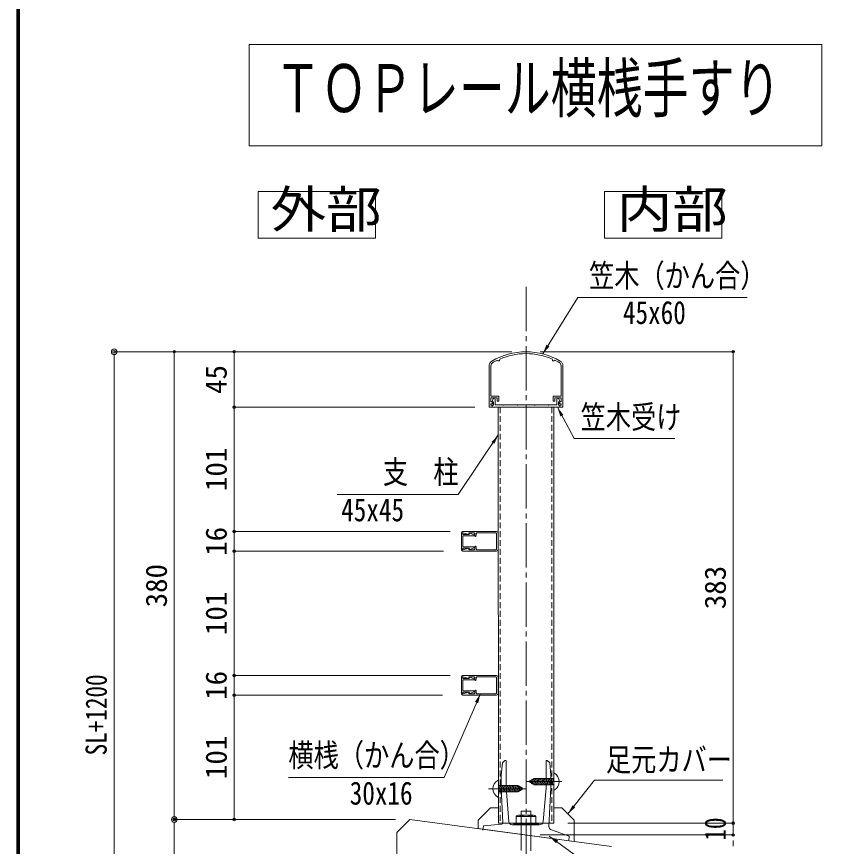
# Model space of a CAD drawing. Units: millimetres at full size. Extents: x -1603 to 1599, y -1129 to 1133.
# Drawn here: x -1603 to -926, y -614 to 60 of the extents above; entities that cross this region are included whole.
import ezdxf
from ezdxf.enums import TextEntityAlignment as Align

# ---------------------------------------------------------------- set-up
doc = ezdxf.new("R2010")
doc.units = ezdxf.units.MM
doc.header["$LTSCALE"] = 4
doc.header["$PDMODE"] = 32
doc.header["$PDSIZE"] = 2
doc.linetypes.add('CHAIN2', pattern=[12, 9, -1, 1, -1])
doc.linetypes.add('DASHED1', pattern=[1.8, 1.2, -0.6])
for name, color, linetype, lineweight in [('0-0_アンカー', 4, 'Continuous', 9), ('0-1_1手摺寸法', 3, 'Continuous', 18), ('0-3_2躯体線', 4, 'Continuous', 9), ('0-4_3中心線', 2, 'CHAIN2', 18), ('0-5_41ｱﾙﾐ', 6, 'Continuous', 18), ('0-B_P4-12', 7, 'Continuous', 18), ('0-C_WAKU', 7, 'Continuous', 18)]:
    doc.layers.add(name, color=color, linetype=linetype, lineweight=lineweight)
doc.styles.add('ＭＳ ゴシック', font='')
doc.styles.get('ＭＳ ゴシック').set_extended_font_data('MS Gothic')

msp = doc.modelspace()

# ---------------------------------------------------------------- linework, layer by layer
at = {"layer": '0-0_アンカー'}
for p, q in [((-1414.386, 37.082), (-949.155, 37.082)), ((-1414.386, -45.244), (-1414.386, 37.082)), ((-949.155, 37.082), (-949.155, -45.244)), ((-949.155, -45.244), (-1414.386, -45.244)), ((-1211.916, -257.557), (-1211.892, -595.557)), ((-1166.916, -257.557), (-1166.892, -595.557)), ((-1209.642, -556.547), (-1208.642, -546.647)), ((-1205.642, -544.647), (-1205.642, -566.747)), ((-1173.142, -544.647), (-1173.142, -566.747)), ((-1172.142, -544.647), (-1173.142, -544.647)), ((-1172.142, -544.647), (-1170.142, -546.647)), ((-1170.142, -546.647), (-1169.142, -556.547)), ((-1166.892, -568.541), (-1166.892, -555.041)), ((-1166.392, -555.041), (-1166.892, -555.041)), ((-1212.392, -560.81), (-1211.892, -560.81)), ((-1211.892, -574.31), (-1211.892, -560.81)), ((-1209.642, -556.547), (-1209.642, -566.977)), ((-1186.892, -561.791), (-1182.678, -559.358)), ((-1186.892, -561.791), (-1182.678, -564.224)), ((-1186.262, -560.87), (-1186.03, -562.846)), ((-1185.319, -560.325), (-1184.95, -563.47)), ((-1184.376, -559.781), (-1183.87, -564.093)), ((-1183.433, -559.236), (-1182.805, -564.591)), ((-1182.455, -558.991), (-1181.798, -564.591)), ((-1182.455, -558.991), (-1181.798, -564.591)), ((-1166.892, -559.291), (-1182.428, -559.291)), ((-1181.448, -558.991), (-1180.792, -564.591)), ((-1180.442, -558.991), (-1179.785, -564.591)), ((-1179.435, -558.991), (-1178.778, -564.591)), ((-1178.428, -558.991), (-1177.771, -564.591)), ((-1177.421, -558.991), (-1176.764, -564.591)), ((-1176.414, -558.991), (-1175.757, -564.591)), ((-1175.407, -558.991), (-1174.75, -564.591)), ((-1174.4, -558.991), (-1173.744, -564.591)), ((-1173.394, -558.991), (-1172.737, -564.591)), ((-1172.387, -558.991), (-1171.73, -564.591)), ((-1171.38, -558.991), (-1170.723, -564.591)), ((-1170.373, -558.991), (-1169.716, -564.591)), ((-1169.366, -558.991), (-1168.709, -564.591)), ((-1169.142, -556.547), (-1169.142, -566.747)), ((-1168.359, -558.991), (-1167.702, -564.591)), ((-1167.352, -558.991), (-1166.892, -562.914)), ((-1211.432, -564.76), (-1211.892, -568.682)), ((-1211.892, -565.06), (-1196.356, -565.06)), ((-1210.425, -564.76), (-1211.082, -570.36)), ((-1209.418, -564.76), (-1210.075, -570.36)), ((-1209.642, -566.747), (-1208.177, -595.326)), ((-1208.412, -564.76), (-1209.068, -570.36)), ((-1207.405, -564.76), (-1208.062, -570.36)), ((-1206.398, -564.76), (-1207.055, -570.36)), ((-1205.391, -564.76), (-1206.048, -570.36)), ((-1205.642, -566.747), (-1203.313, -594.193)), ((-1204.384, -564.76), (-1205.041, -570.36)), ((-1203.377, -564.76), (-1204.034, -570.36)), ((-1202.37, -564.76), (-1203.027, -570.36)), ((-1201.364, -564.76), (-1202.02, -570.36)), ((-1200.357, -564.76), (-1201.014, -570.36)), ((-1199.35, -564.76), (-1200.007, -570.36)), ((-1198.343, -564.76), (-1199, -570.36)), ((-1197.336, -564.76), (-1197.993, -570.36)), ((-1196.329, -564.76), (-1196.986, -570.36)), ((-1196.329, -564.76), (-1196.986, -570.36)), ((-1191.892, -567.56), (-1196.106, -565.127)), ((-1191.892, -567.56), (-1196.106, -569.993)), ((-1195.351, -565.005), (-1195.979, -570.36)), ((-1194.408, -565.55), (-1194.914, -569.862)), ((-1193.465, -566.094), (-1193.834, -569.238)), ((-1192.522, -566.638), (-1192.754, -568.615)), ((-1166.892, -564.291), (-1182.428, -564.291)), ((-1173.142, -566.747), (-1175.442, -594.183)), ((-1169.142, -566.747), (-1170.816, -598.14)), ((-1166.392, -568.541), (-1166.892, -568.541)), ((-1212.392, -574.31), (-1211.892, -574.31)), ((-1211.892, -570.06), (-1196.356, -570.06)), ((-1228.392, -593.053), (-1218.392, -583.053)), ((-1218.392, -583.053), (-1211.892, -583.053)), ((-1195.392, -589.018), (-1183.392, -589.018)), ((-1193.392, -585.82), (-1185.392, -585.82)), ((-1193.392, -585.82), (-1193.392, -589.018)), ((-1185.392, -585.82), (-1185.392, -589.018)), ((-1166.892, -583.053), (-1160.392, -583.053)), ((-1150.392, -593.053), (-1160.392, -583.053)), ((-1228.392, -593.053), (-1228.392, -599.955)), ((-1211.893, -595.557), (-1166.892, -595.557)), ((-1197.392, -590.018), (-1181.392, -590.018)), ((-1197.392, -590.018), (-1197.392, -596.018)), ((-1193.392, -590.018), (-1193.392, -596.018)), ((-1185.392, -590.018), (-1185.392, -596.018)), ((-1181.392, -590.018), (-1181.392, -596.018)), ((-1150.392, -593.053), (-1150.392, -610.349)), ((-1228.392, -599.955), (-1150.392, -610.349)), ((-1224.473, -601.385), (-1223.925, -597.821)), ((-1223.925, -597.821), (-1209.092, -596.299)), ((-1200.689, -597.003), (-1178.368, -597.003)), ((-1199.392, -596.018), (-1179.392, -596.018)), ((-1199.392, -596.018), (-1199.392, -597.003)), ((-1199.392, -597.003), (-1179.392, -597.003)), ((-1193.373, -597.003), (-1193.422, -617.834)), ((-1185.392, -597.003), (-1185.392, -618.065)), ((-1179.392, -596.018), (-1179.392, -597.003)), ((-1154.292, -606.208), (-1168.661, -601.092)), ((-1154.624, -609.785), (-1154.292, -606.208))]:
    msp.add_line(p, q, dxfattribs=at)
at = {"layer": '0-0_アンカー', "linetype": 'CHAIN2'}
for p, q in [((-1189.392, -561.791), (-1160.344, -561.791)), ((-1189.392, -567.56), (-1219.871, -567.56))]:
    msp.add_line(p, q, dxfattribs=at)
at = {"layer": '0-0_アンカー'}
for points in [[(-1175.784, -214.27), (-1147.209, -168.458), (-1009.666, -168.458)], [(-1163.914, -257.557), (-1150.281, -283.096), (-1068.542, -283.096)], [(-1211.911, -280.106), (-1244.512, -328.396), (-1342.764, -328.396)], [(-1226.479, -490.361), (-1255.798, -558.484), (-1382.427, -558.484)], [(-1205.642, -544.647), (-1206.642, -544.647), (-1208.642, -546.647)], [(-1155.392, -588.053), (-1133.762, -560.705), (-1029.558, -560.705)], [(-1170.55, -606.068), (-1083.424, -669.686), (-925.935, -669.686)]]:
    msp.add_lwpolyline(points, dxfattribs=at)
for centre, radius, start, end in [((-1170.088, -561.791), 7.695, 298.699, 61.301), ((-1208.697, -567.56), 7.695, 118.699, 241.301), ((-1182.428, -559.791), 0.5, 90, 120), ((-1196.356, -565.56), 0.5, 60, 90), ((-1182.428, -563.791), 0.5, 240, 270), ((-1196.356, -569.56), 0.5, 270, 300), ((-1195.392, -591.518), 2.5, 36.87, 143.13), ((-1189.392, -597.518), 8.5, 61.928, 118.072), ((-1183.392, -591.518), 2.5, 36.87, 143.13), ((-1209.177, -595.313), 1, 274.878, 359.216), ((-1200.314, -594.026), 3, 183.181, 262.811), ((-1178.436, -593.996), 3, 271.307, 356.429), ((-1167.816, -598.231), 3, 178.267, 253.526)]:
    msp.add_arc(centre, radius, start, end, dxfattribs=at)
for points in [[(-1172.793, -206.85), (-1170.436, -208.32), (-1175.784, -214.27)], [(-1158.978, -263.853), (-1161.43, -265.162), (-1163.914, -257.557)], [(-1215.168, -287.414), (-1217.47, -285.859), (-1211.911, -280.106)], [(-1228.318, -498.147), (-1230.87, -497.049), (-1226.479, -490.361)], [(-1151.594, -581.012), (-1149.415, -582.736), (-1155.392, -588.053)], [(-1163.368, -609.592), (-1165.007, -611.836), (-1170.55, -606.068)]]:
    msp.add_solid(points, dxfattribs=at)
at = {"layer": '0-1_1手摺寸法'}
for p, q in [((-1200.902, -212.557), (-1523.995, -212.557)), ((-1523.995, -214.857), (-1523.995, -217.157)), ((-1200.902, -212.557), (-1475.152, -212.557)), ((-1475.152, -592.557), (-1475.152, -212.557)), ((-1200.902, -212.557), (-1426.534, -212.557)), ((-1426.534, -257.557), (-1426.534, -212.557)), ((-1177.902, -212.557), (-1021.08, -212.557)), ((-1021.08, -595.557), (-1021.08, -212.557)), ((-1523.995, -217.157), (-1523.995, -797.877)), ((-1475.152, -217.157), (-1475.152, -587.957)), ((-1426.534, -217.157), (-1426.534, -252.957)), ((-1021.08, -217.157), (-1021.08, -590.957)), ((-1230.902, -257.557), (-1426.534, -257.557)), ((-1230.902, -257.557), (-1426.534, -257.557)), ((-1426.534, -358.558), (-1426.534, -257.557)), ((-1426.534, -262.157), (-1426.534, -353.958)), ((-1426.534, -353.958), (-1426.534, -349.358)), ((-1251.076, -358.558), (-1426.534, -358.558)), ((-1251.076, -358.558), (-1426.534, -358.558)), ((-1426.534, -358.558), (-1426.534, -374.558)), ((-1426.534, -374.558), (-1426.534, -358.558)), ((-1256.556, -374.558), (-1426.534, -374.558)), ((-1369.314, -374.558), (-1426.534, -374.558)), ((-1426.534, -374.558), (-1426.534, -475.561)), ((-1426.534, -379.158), (-1426.534, -383.758)), ((-1426.534, -470.961), (-1426.534, -379.158)), ((-1426.534, -470.961), (-1426.534, -466.361)), ((-1251.076, -475.561), (-1426.534, -475.561)), ((-1426.534, -475.561), (-1426.534, -491.561)), ((-1369.314, -475.561), (-1426.534, -475.561)), ((-1426.534, -491.561), (-1426.534, -475.561)), ((-1257.304, -491.561), (-1426.534, -491.561)), ((-1339.606, -491.561), (-1426.534, -491.561)), ((-1426.534, -592.557), (-1426.534, -491.561)), ((-1426.534, -496.161), (-1426.534, -587.957)), ((-1426.534, -496.161), (-1426.534, -500.761)), ((-1021.08, -590.957), (-1021.08, -586.357)), ((-1295.408, -592.557), (-1475.152, -592.557)), ((-1295.408, -592.557), (-1475.152, -592.557)), ((-1475.152, -594.857), (-1475.152, -597.157)), ((-1364.176, -592.557), (-1426.534, -592.557)), ((-1155.393, -595.557), (-1021.08, -595.557)), ((-1155.393, -595.557), (-1021.08, -595.557)), ((-1475.152, -597.157), (-1475.152, -797.877)), ((-1177.892, -605.152), (-1021.08, -605.152)), ((-1021.08, -609.752), (-1021.08, -614.352))]:
    msp.add_line(p, q, dxfattribs=at)
msp.add_lwpolyline([(-1021.08, -595.557), (-1021.08, -605.152), (-1021.08, -595.557)], dxfattribs=at)
for centre, radius in [((-1523.995, -212.557), 2.3), ((-1523.995, -212.557), 1.15), ((-1475.152, -592.557), 2.3), ((-1475.152, -592.557), 1.15)]:
    msp.add_circle(centre, radius, dxfattribs=at)
for p in [(-1475.152, -212.557), (-1426.534, -212.557), (-1021.08, -212.557), (-1426.534, -257.557), (-1426.534, -358.558), (-1426.534, -374.558), (-1426.534, -475.561), (-1426.534, -491.561), (-1475.152, -592.557), (-1426.534, -592.557), (-1021.08, -595.557), (-1021.08, -605.152)]:
    msp.add_point(p, dxfattribs=at)
at = {"layer": '0-3_2躯体線'}
for p, q in [((-1283.908, -592.557), (-1294.414, -603.064)), ((-1119.921, -614.41), (-1283.908, -592.557)), ((-1294.414, -797.877), (-1294.414, -603.064))]:
    msp.add_line(p, q, dxfattribs=at)
at = {"layer": '0-4_3中心線'}
msp.add_line((-1189.416, -159.928), (-1189.402, -666.419), dxfattribs=at)
at = {"layer": '0-5_41ｱﾙﾐ'}
for p, q in [((-1219.402, -257.557), (-1219.402, -223.968)), ((-1217.902, -248.557), (-1217.902, -223.968)), ((-1160.902, -248.557), (-1160.902, -223.968)), ((-1159.402, -257.557), (-1159.402, -223.968)), ((-1211.402, -248.557), (-1217.902, -248.557)), ((-1217.902, -253.257), (-1217.902, -250.057)), ((-1212.902, -250.057), (-1217.902, -250.057)), ((-1215.362, -250.257), (-1215.152, -250.257)), ((-1212.902, -252.557), (-1212.902, -250.057)), ((-1211.402, -252.557), (-1211.402, -248.557)), ((-1167.402, -248.557), (-1160.902, -248.557)), ((-1167.402, -252.557), (-1167.402, -248.557)), ((-1165.902, -250.057), (-1160.902, -250.057)), ((-1165.902, -252.557), (-1165.902, -250.057)), ((-1163.443, -250.257), (-1163.652, -250.257)), ((-1160.902, -253.257), (-1160.902, -250.057)), ((-1216.276, -253.257), (-1217.902, -253.257)), ((-1217.902, -256.057), (-1217.902, -254.757)), ((-1217.902, -256.057), (-1217.902, -254.757)), ((-1216.902, -254.757), (-1217.902, -254.757)), ((-1216.902, -256.057), (-1217.902, -256.057)), ((-1216.902, -254.757), (-1216.11, -253.568)), ((-1216.902, -257.557), (-1216.902, -256.057)), ((-1216.902, -257.557), (-1216.902, -256.557)), ((-1216.073, -250.77), (-1216.815, -252.994)), ((-1216.625, -253.257), (-1215.902, -253.257)), ((-1215.902, -256.057), (-1216.402, -256.057)), ((-1215.902, -256.057), (-1215.902, -253.257)), ((-1215.902, -253.257), (-1215.902, -253.266)), ((-1214.402, -255.757), (-1214.402, -251.007)), ((-1208.002, -255.757), (-1214.402, -255.757)), ((-1208.002, -255.757), (-1214.402, -255.757)), ((-1211.402, -252.557), (-1212.902, -252.557)), ((-1207.871, -255.964), (-1208.002, -255.757)), ((-1207.534, -255.964), (-1207.402, -255.757)), ((-1196.702, -255.757), (-1207.402, -255.757)), ((-1196.702, -255.757), (-1207.402, -255.757)), ((-1196.571, -255.964), (-1196.702, -255.757)), ((-1196.234, -255.964), (-1196.102, -255.757)), ((-1189.402, -255.757), (-1196.102, -255.757)), ((-1189.402, -255.757), (-1196.102, -255.757)), ((-1189.402, -255.757), (-1182.702, -255.757)), ((-1189.402, -255.757), (-1182.702, -255.757)), ((-1182.571, -255.964), (-1182.702, -255.757)), ((-1182.234, -255.964), (-1182.102, -255.757)), ((-1182.102, -255.757), (-1171.402, -255.757)), ((-1182.102, -255.757), (-1171.402, -255.757)), ((-1171.271, -255.964), (-1171.402, -255.757)), ((-1170.934, -255.964), (-1170.802, -255.757)), ((-1170.802, -255.757), (-1164.402, -255.757)), ((-1170.802, -255.757), (-1164.402, -255.757)), ((-1167.402, -252.557), (-1165.902, -252.557)), ((-1164.402, -255.757), (-1164.402, -251.007)), ((-1162.902, -256.057), (-1162.902, -253.257)), ((-1162.902, -256.057), (-1162.402, -256.057)), ((-1162.732, -250.77), (-1161.99, -252.994)), ((-1161.902, -254.757), (-1162.695, -253.568)), ((-1162.529, -253.257), (-1160.902, -253.257)), ((-1161.902, -254.757), (-1160.902, -254.757)), ((-1161.902, -257.557), (-1161.902, -256.057)), ((-1161.902, -256.057), (-1160.902, -256.057)), ((-1161.902, -257.557), (-1161.902, -256.557)), ((-1160.902, -256.057), (-1160.902, -254.757)), ((-1160.902, -256.057), (-1160.902, -254.757)), ((-1216.902, -257.557), (-1219.402, -257.557)), ((-1216.902, -257.557), (-1161.902, -257.557)), ((-1161.902, -257.557), (-1159.402, -257.557)), ((-1240.905, -358.558), (-1213.405, -358.558)), ((-1241.905, -359.758), (-1241.905, -359.558)), ((-1240.405, -359.758), (-1241.905, -359.758)), ((-1241.905, -360.058), (-1241.905, -366.558)), ((-1241.905, -360.058), (-1240.705, -360.058)), ((-1241.905, -360.058), (-1240.705, -360.058)), ((-1240.705, -360.058), (-1240.705, -360.958)), ((-1240.705, -360.058), (-1240.705, -360.958)), ((-1240.705, -360.958), (-1235.605, -360.958)), ((-1240.705, -360.958), (-1235.605, -360.958)), ((-1240.705, -362.158), (-1240.705, -366.558)), ((-1240.705, -362.158), (-1231.853, -362.158)), ((-1240.705, -362.158), (-1231.853, -362.158)), ((-1240.405, -359.758), (-1236.156, -360.891)), ((-1235.905, -359.758), (-1235.905, -360.698)), ((-1235.905, -359.758), (-1231.605, -359.758)), ((-1235.605, -360.472), (-1235.605, -360.958)), ((-1235.605, -360.472), (-1235.605, -360.958)), ((-1234.934, -360.003), (-1231.682, -361.188)), ((-1234.934, -360.003), (-1231.682, -361.188)), ((-1231.105, -360.258), (-1231.105, -361.958)), ((-1229.905, -360.258), (-1229.905, -361.958)), ((-1229.405, -359.758), (-1213.905, -359.758)), ((-1213.405, -360.258), (-1213.405, -366.558)), ((-1211.905, -360.058), (-1211.905, -366.558)), ((-1241.905, -373.058), (-1241.905, -366.558)), ((-1240.705, -370.958), (-1240.705, -366.558)), ((-1240.705, -370.958), (-1231.853, -370.958)), ((-1240.705, -372.158), (-1235.605, -372.158)), ((-1240.705, -373.058), (-1240.705, -372.158)), ((-1240.405, -373.358), (-1236.156, -372.225)), ((-1235.905, -373.358), (-1235.905, -372.418)), ((-1235.605, -372.644), (-1235.605, -372.158)), ((-1234.934, -373.114), (-1231.682, -371.928)), ((-1231.105, -372.858), (-1231.105, -371.158)), ((-1229.905, -372.858), (-1229.905, -371.158)), ((-1213.405, -372.858), (-1213.405, -366.558)), ((-1211.905, -373.058), (-1211.905, -366.558)), ((-1241.905, -373.058), (-1240.705, -373.058)), ((-1240.405, -373.358), (-1241.905, -373.358)), ((-1241.905, -373.358), (-1241.905, -373.558)), ((-1240.905, -374.558), (-1213.405, -374.558)), ((-1235.905, -373.358), (-1231.605, -373.358)), ((-1229.405, -373.358), (-1213.905, -373.358)), ((-1241.905, -476.761), (-1241.905, -476.561)), ((-1240.405, -476.761), (-1241.905, -476.761)), ((-1241.905, -477.061), (-1241.905, -483.561)), ((-1241.905, -477.061), (-1240.705, -477.061)), ((-1241.905, -477.061), (-1240.705, -477.061)), ((-1240.905, -475.561), (-1213.405, -475.561)), ((-1240.705, -477.061), (-1240.705, -477.961)), ((-1240.705, -477.061), (-1240.705, -477.961)), ((-1240.705, -477.961), (-1235.605, -477.961)), ((-1240.705, -477.961), (-1235.605, -477.961)), ((-1240.705, -479.161), (-1240.705, -483.561)), ((-1240.705, -479.161), (-1231.853, -479.161)), ((-1240.705, -479.161), (-1231.853, -479.161)), ((-1240.405, -476.761), (-1236.156, -477.894)), ((-1235.905, -476.761), (-1235.905, -477.701)), ((-1235.905, -476.761), (-1231.605, -476.761)), ((-1235.605, -477.476), (-1235.605, -477.961)), ((-1235.605, -477.476), (-1235.605, -477.961)), ((-1234.934, -477.006), (-1231.682, -478.191)), ((-1234.934, -477.006), (-1231.682, -478.191)), ((-1231.105, -477.261), (-1231.105, -478.961)), ((-1229.905, -477.261), (-1229.905, -478.961)), ((-1229.405, -476.761), (-1213.905, -476.761)), ((-1213.405, -477.261), (-1213.405, -483.561)), ((-1211.905, -477.061), (-1211.905, -483.561)), ((-1241.905, -490.061), (-1241.905, -483.561)), ((-1240.705, -487.961), (-1240.705, -483.561)), ((-1213.405, -489.861), (-1213.405, -483.561)), ((-1211.905, -490.061), (-1211.905, -483.561)), ((-1241.905, -490.061), (-1240.705, -490.061)), ((-1240.405, -490.361), (-1241.905, -490.361)), ((-1241.905, -490.361), (-1241.905, -490.561)), ((-1240.905, -491.561), (-1213.405, -491.561)), ((-1240.705, -487.961), (-1231.853, -487.961)), ((-1240.705, -489.161), (-1235.605, -489.161)), ((-1240.705, -490.061), (-1240.705, -489.161)), ((-1240.405, -490.361), (-1236.156, -489.228)), ((-1235.905, -490.361), (-1235.905, -489.422)), ((-1235.905, -490.361), (-1231.605, -490.361)), ((-1235.605, -489.647), (-1235.605, -489.161)), ((-1234.934, -490.116), (-1231.682, -488.931)), ((-1231.105, -489.861), (-1231.105, -488.161)), ((-1229.905, -489.861), (-1229.905, -488.161)), ((-1229.405, -490.361), (-1213.905, -490.361))]:
    msp.add_line(p, q, dxfattribs=at)
at = {"layer": '0-5_41ｱﾙﾐ', "linetype": 'DASHED1'}
for p, q in [((-1210.416, -257.557), (-1210.392, -595.557)), ((-1168.416, -257.557), (-1168.392, -595.557))]:
    msp.add_line(p, q, dxfattribs=at)
at = {"layer": '0-5_41ｱﾙﾐ'}
msp.add_lwpolyline([(-1162.18, -253.257), (-1162.902, -253.257), (-1162.902, -253.266)], dxfattribs=at)
for centre, radius, start, end in [((-1189.402, -267.557), 55, 90, 120.328), ((-1189.402, -267.557), 53.5, 90, 113.561), ((-1189.402, -267.557), 55, 59.672, 90), ((-1189.402, -267.557), 53.5, 66.439, 90), ((-1214.902, -223.968), 4.5, 120.328, 180), ((-1214.902, -223.968), 3, 120.328, 180), ((-1189.402, -267.557), 53.5, 115.693, 120.328), ((-1211.652, -219.019), 1, 199.126, 30.128), ((-1167.152, -219.019), 1, 149.872, 340.874), ((-1189.402, -267.557), 53.5, 59.672, 64.307), ((-1163.902, -223.968), 3, 0, 59.672), ((-1163.902, -223.968), 4.5, 0, 59.672), ((-1215.362, -251.007), 0.75, 90, 161.565), ((-1215.152, -251.007), 0.75, 0, 90), ((-1163.652, -251.007), 0.75, 90, 180), ((-1163.443, -251.007), 0.75, 18.435, 90), ((-1216.402, -256.557), 0.5, 90, 180), ((-1216.625, -253.057), 0.2, 161.565, 270), ((-1216.276, -253.457), 0.2, 326.31, 90), ((-1207.702, -255.857), 0.2, 212.334, 327.666), ((-1196.402, -255.857), 0.2, 212.334, 327.666), ((-1182.402, -255.857), 0.2, 212.334, 327.666), ((-1171.102, -255.857), 0.2, 212.334, 327.666), ((-1162.529, -253.457), 0.2, 90, 213.69), ((-1162.402, -256.557), 0.5, 0, 90), ((-1162.18, -253.057), 0.2, 270, 18.435), ((-1240.905, -359.558), 1, 90, 180), ((-1213.405, -360.058), 1.5, 0, 90), ((-1236.105, -360.698), 0.2, 255.069, 0), ((-1235.105, -360.472), 0.5, 69.971, 180), ((-1235.105, -360.472), 0.5, 69.971, 180), ((-1231.853, -361.658), 0.5, 270, 69.971), ((-1231.853, -361.658), 0.5, 270, 69.971), ((-1231.605, -360.258), 0.5, 0, 90), ((-1230.505, -361.958), 0.6, 180, 0), ((-1229.405, -360.258), 0.5, 90, 180), ((-1213.905, -360.258), 0.5, 0, 90), ((-1236.105, -372.418), 0.2, 0, 104.931), ((-1231.853, -371.458), 0.5, 290.029, 90), ((-1230.505, -371.158), 0.6, 0, 180), ((-1240.905, -373.558), 1, 180, 270), ((-1235.105, -372.644), 0.5, 180, 290.029), ((-1231.605, -372.858), 0.5, 270, 0), ((-1229.405, -372.858), 0.5, 180, 270), ((-1213.905, -372.858), 0.5, 270, 0), ((-1213.405, -373.058), 1.5, 270, 0), ((-1240.905, -476.561), 1, 90, 180), ((-1236.105, -477.701), 0.2, 255.069, 0), ((-1235.105, -477.476), 0.5, 69.971, 180), ((-1235.105, -477.476), 0.5, 69.971, 180), ((-1231.853, -478.661), 0.5, 270, 69.971), ((-1231.853, -478.661), 0.5, 270, 69.971), ((-1231.605, -477.261), 0.5, 0, 90), ((-1230.505, -478.961), 0.6, 180, 0), ((-1229.405, -477.261), 0.5, 90, 180), ((-1213.905, -477.261), 0.5, 0, 90), ((-1213.405, -477.061), 1.5, 0, 90), ((-1230.505, -488.161), 0.6, 0, 180), ((-1240.905, -490.561), 1, 180, 270), ((-1236.105, -489.422), 0.2, 0, 104.931), ((-1235.105, -489.647), 0.5, 180, 290.029), ((-1231.853, -488.461), 0.5, 290.029, 90), ((-1231.605, -489.861), 0.5, 270, 0), ((-1229.405, -489.861), 0.5, 180, 270), ((-1213.905, -489.861), 0.5, 270, 0), ((-1213.405, -490.061), 1.5, 270, 0)]:
    msp.add_arc(centre, radius, start, end, dxfattribs=at)
at = {"layer": '0-B_P4-12'}
msp.add_line((-1406.936, -82.337), (-1406.936, -120.347), dxfattribs=at)
msp.add_lwpolyline([(-1406.936, -120.347), (-1311.61, -120.347), (-1311.61, -82.336), (-1406.936, -82.336)], dxfattribs=at)
msp.add_lwpolyline([(-1125.695, -120.347), (-1030.369, -120.347), (-1030.369, -82.336), (-1125.695, -82.336)], close=True, dxfattribs=at)
at = {"layer": '0-C_WAKU'}
for p, q in [((-1603.2, 1133.2), (-1603.2, -1129.2)), ((-1602.6, 1132.6), (-1602.6, -1128.6)), ((-1602, 1132), (-1602, -1128)), ((-1601.4, 1131.4), (-1601.4, -1127.4)), ((-1600.8, 1130.8), (-1600.8, -1126.8))]:
    msp.add_line(p, q, dxfattribs=at)

# ---------------------------------------------------------------- texts
at = {"layer": '0-0_アンカー', "style": 'ＭＳ ゴシック'}
for s, height, width, p in [('ＴＯＰレール横桟手すり', 39.1, 0.7, (-1393.323, -29.628)), ('笠木（かん合）', 18.77, 0.8, (-1138.209, -165.707)), ('45x60', 18.77, 0.8, (-1110.648, -195.64)), ('笠木受け', 18.77, 0.8, (-1145.048, -280.582)), ('支\u3000柱', 18.77, 0.8, (-1305.695, -325.221)), ('45x45', 18.77, 0.8, (-1339.57, -355.922)), ('横桟（かん合）', 18.77, 0.8, (-1382.451, -555.341)), ('足元カバー', 18.77, 0.8, (-1124.512, -558.949)), ('30x16', 18.77, 0.8, (-1332.622, -586.139))]:
    msp.add_text(s, height=height, dxfattribs=dict(at, width=width)).set_placement(p, align=Align.BOTTOM_LEFT)
at = {"layer": '0-1_1手摺寸法', "style": 'ＭＳ ゴシック'}
for s, p in [('45', (-1427.353, -246.833)), ('101', (-1427.353, -325.722)), ('16', (-1427.353, -378.334)), ('380', (-1475.971, -420.221)), ('383', (-1021.899, -421.721)), ('101', (-1427.353, -442.724)), ('16', (-1427.353, -495.337)), ('101', (-1427.353, -559.723))]:
    msp.add_text(s, height=17.27, rotation=90, dxfattribs=at).set_placement(p, align=Align.BOTTOM_LEFT)
at = {"layer": '0-1_1手摺寸法', "color": 7, "style": 'ＭＳ ゴシック', "width": 0.8}
for s, p in [('SL+1200', (-1524.814, -540.49)), ('10', (-1021.899, -609.775))]:
    msp.add_text(s, height=17.27, rotation=90, dxfattribs=at).set_placement(p, align=Align.BOTTOM_LEFT)
at = {"layer": '0-B_P4-12', "style": 'ＭＳ ゴシック', "width": 1.1}
for s, p in [('外部', (-1396.876, -120.81)), ('内部', (-1115.636, -120.81))]:
    msp.add_text(s, height=30.03, dxfattribs=at).set_placement(p, align=Align.BOTTOM_LEFT)

doc.saveas('drawing.dxf')
